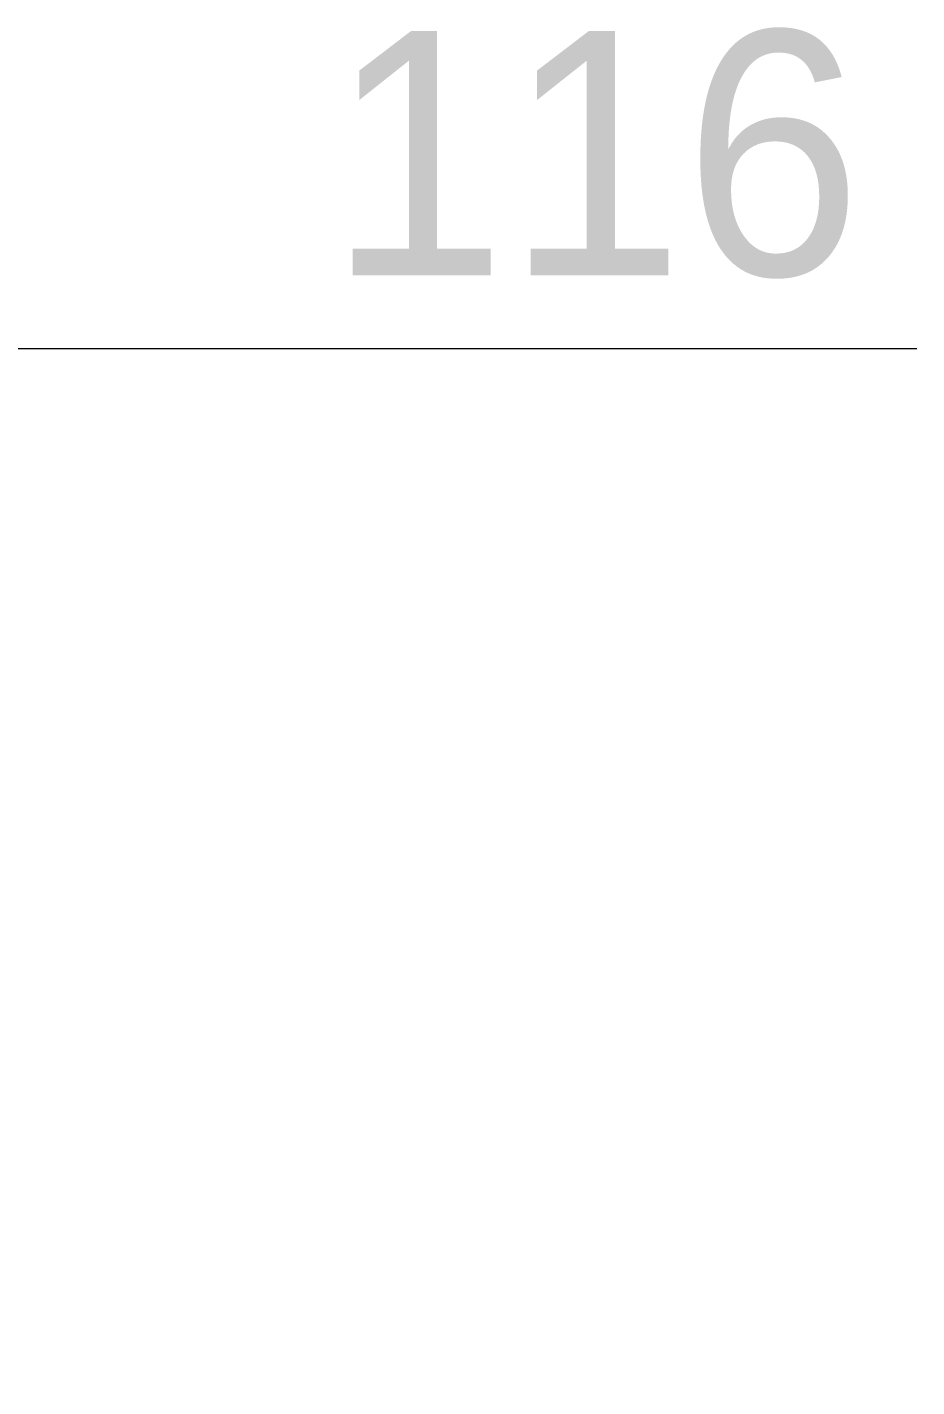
# Model space of a CAD drawing. Header units: millimetres. Extents: x 14 to 1202, y 28 to 1708.
# Drawn here: x 953.7 to 1019.2, y 870 to 970.1 of the extents above; entities that cross this region are included whole.
import ezdxf

# ---------------------------------------------------------------- set-up
doc = ezdxf.new("R2010")
doc.units = ezdxf.units.MM
doc.styles.add('GOGO', font='Gulim.ttf', dxfattribs={"height": 3})
doc.dimstyles.new('기밴테크', dxfattribs={"dimtxt": 3, "dimasz": 3, "dimexe": 1.25, "dimexo": 0.625, "dimgap": 0.6, "dimtad": 1, "dimtih": 1, "dimtoh": 1, "dimdec": 1, "dimlunit": 6, "dimtxsty": 'GOGO', "dimcen": 0, "dimclrd": 3, "dimclre": 3, "dimclrt": 4, "dimadec": 0, "dimazin": 0, "dimtfac": 1, "dimtdec": 1, "dimtmove": 0, "dimatfit": 3, "dimfxl": 1, "dimlwd": 13, "dimlwe": 13, "dimarcsym": 0})

# ---------------------------------------------------------------- blocks, each defined once
blk = doc.blocks.new('*D19')
at = {"color": 3, "lineweight": 13, "transparency": 16777216}
for p, q in [((835.85, 875.01), (835.85, 958.48)), ((951.85, 877.6), (951.85, 958.48)), ((855.85, 946.48), (931.85, 946.48)), ((951.85, 946.48), (1019.24, 946.48))]:
    blk.add_line(p, q, dxfattribs=at)
at = {"color": 3, "transparency": 16777216}
for points in [[(855.85, 949.82), (855.85, 943.15), (835.85, 946.48)], [(931.85, 949.82), (931.85, 943.15), (951.85, 946.48)]]:
    blk.add_solid(points, dxfattribs=at)
at = {"layer": 'Defpoints', "color": 0, "transparency": 16777216}
for p in [(951.85, 946.48), (951.85, 872.6), (835.85, 870.01)]:
    blk.add_point(p, dxfattribs=at)
at = {"color": 4, "transparency": 16777216, "insert": (995.55, 960.73), "char_height": 3, "attachment_point": 5, "style": 'GOGO'}
blk.add_mtext('{\\H6x;116}', dxfattribs=at)

msp = doc.modelspace()

# ---------------------------------------------------------------- dimensions: what is measured, and where the dimension line sits
dim = msp.add_linear_dim(base=(951.85, 946.48), p1=(835.85, 870.01), p2=(951.85, 872.6), text='{\\H6x;<>}', dimstyle='기밴테크', override={"dimasz": 20, "dimexe": 12, "dimexo": 5, "dimgap": 5})
dim.commit()
dim.dimension.update_dxf_attribs({"geometry": '*D19', "text_midpoint": (995.55, 946.48), "dimtype": 160})

doc.saveas('drawing.dxf')
